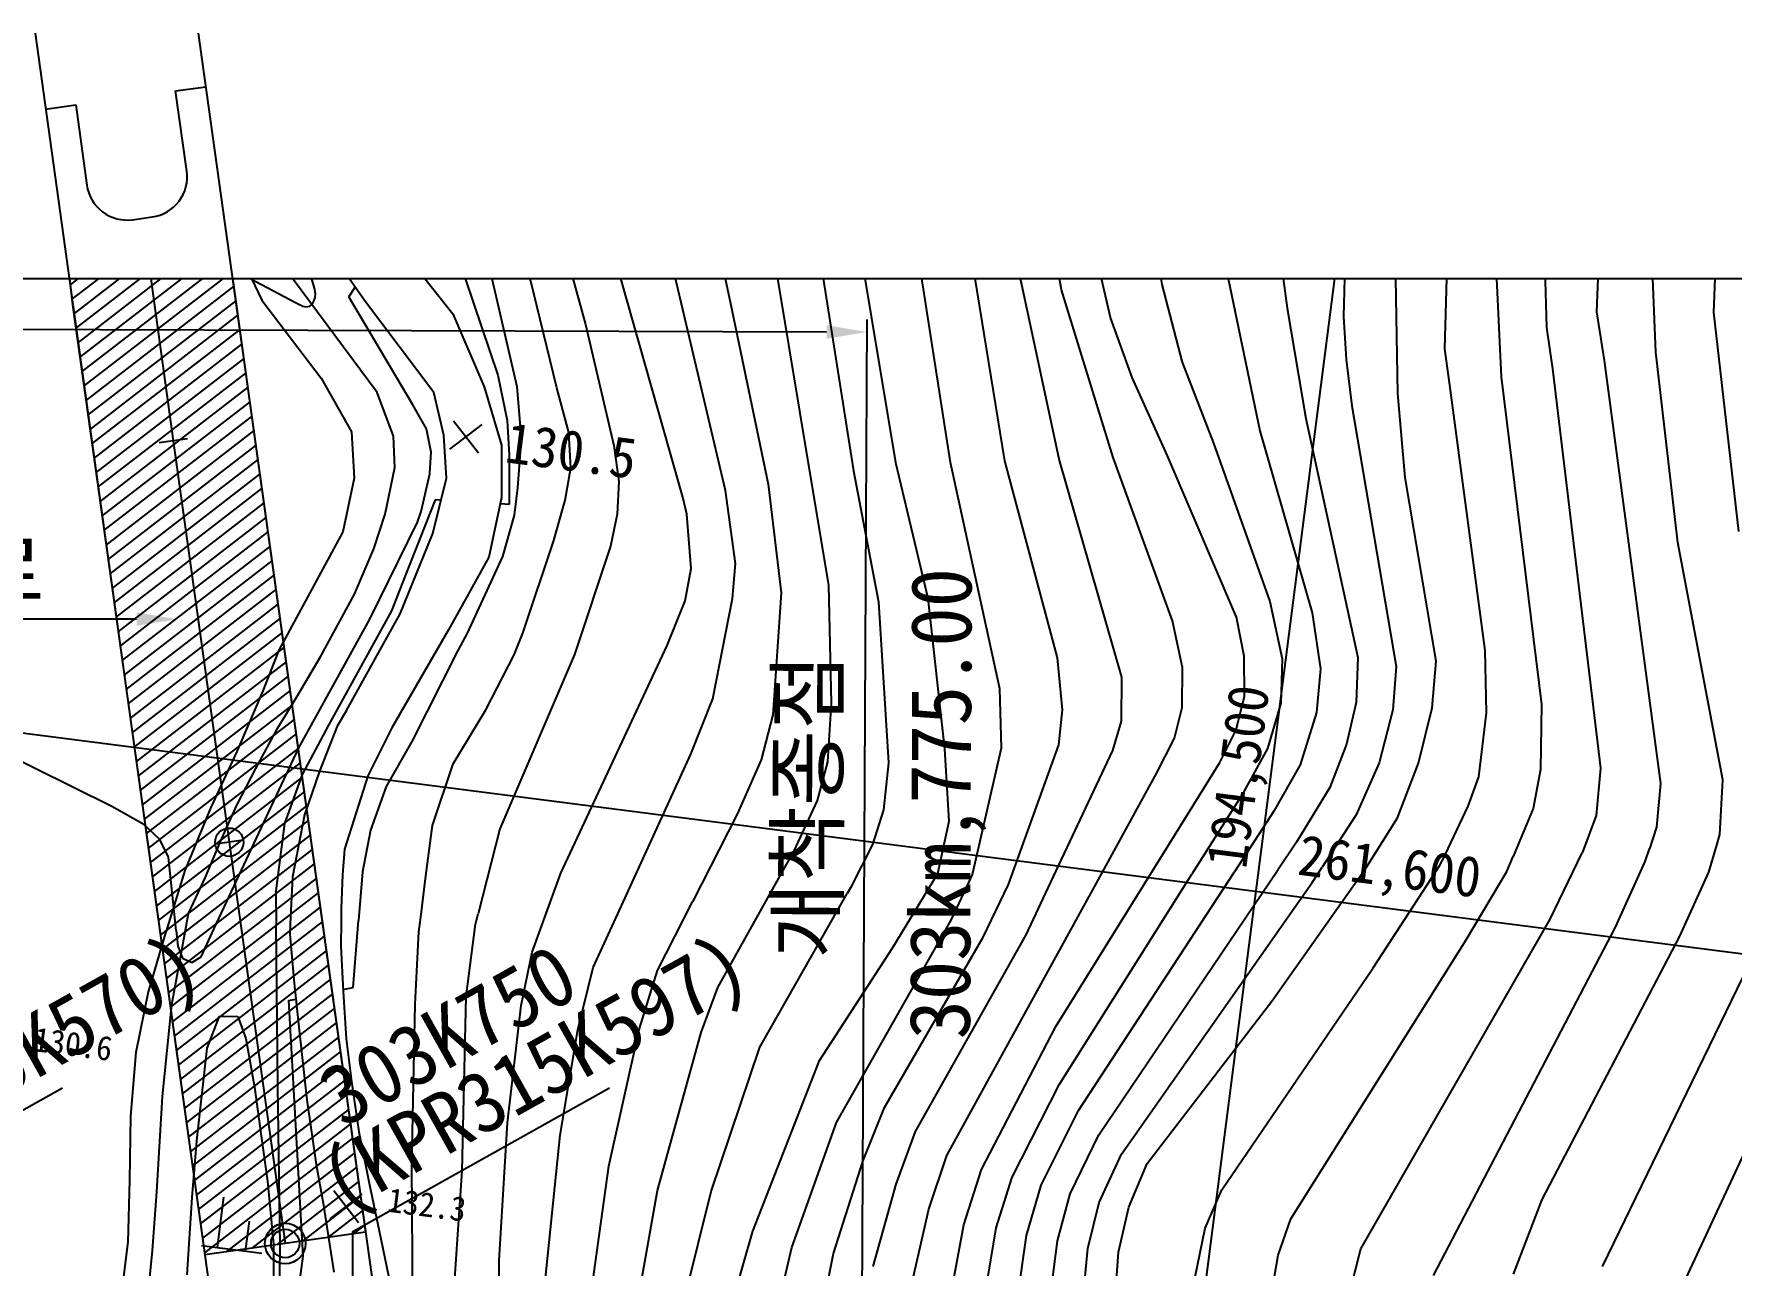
# Model space of a CAD drawing. Header units: millimetres. Extents: x 5990 to 6786, y 1103 to 1809.
# Drawn here: x 6209.6 to 6293.4, y 1508.8 to 1569.6 of the extents above; entities that cross this region are included whole.
import ezdxf
from ezdxf.xclip import XClip

# ---------------------------------------------------------------- set-up
doc = ezdxf.new("R2010")
doc.units = ezdxf.units.MM
doc.header["$LTSCALE"] = 10
doc.header["$MEASUREMENT"] = 0
doc.header["$XCLIPFRAME"] = 2
doc.layers.add('TX-PAPR', color=2, linetype='Continuous', plot=False)
doc.layers.add('TZ-BASE', color=253, linetype='Continuous')
doc.styles.add('HANA', font='GulimChe.ttf')
doc.styles.get("Standard").update_dxf_attribs({"font": 'GulimChe.ttf'})

# ---------------------------------------------------------------- blocks, each defined once
blk = doc.blocks.new('JD-FJFJ6DGDH3')
at = {"layer": 'TZ-BASE'}
for p, q in [((166.333, -175), (211.534, 176.755)), ((162.402, 102.949, 137), (168.632, 73.765, 137)), ((169.276, 99.773, 139), (174.707, 65.501, 139)), ((179.492, 65.91, 141), (174.09, 100.503, 141)), ((182.171, 65.994, 142), (176.856, 98.934, 142)), ((172.601, 65.175, 138), (167.651, 94.993, 138)), ((160.07, 69.6, 133), (156.35, 84.874, 133)), ((168.39, 64.524, 136), (163.503, 85.279, 136)), ((147.995, 74.913, 129), (144.303, 83.911, 129)), ((176.812, 65.826, 140), (173.714, 84.341, 140)), ((154.879, 83.628, 132), (158.081, 69.669, 132)), ((166.284, 64.198, 135), (160.756, 83.71, 135)), ((141.792, 81.79, 130.017), (145.499, 73.925, 130.017)), ((159.502, 79.86, 134), (161.485, 72.729, 134)), ((150.574, 73.916, 129.038), (147.082, 78.936, 129.038)), ((211.591, 79.256, 154), (211.377, 73.35, 154)), ((184.969, 74.43, 144), (184.473, 77.393, 144)), ((189.457, 77.75, 146), (189.923, 74.697, 146)), ((208.993, 77.894, 153), (208.849, 74.885, 153)), ((217.178, 73.326, 156), (217.327, 77.564, 156)), ((152.3, 76.6, 131.817), (154.924, 73.258, 131.817)), ((184.85, 66.077, 143), (182.53, 76.968, 143)), ((192.825, 76.792, 147), (194.754, 67.476, 147)), ((195.735, 76.35, 148), (196.115, 73.537, 148)), ((198.987, 76.472, 149), (198.893, 73.113, 149)), ((143.883, 75.546, 129), (147.17, 73.816, 129)), ((155.252, 75.838, 131), (157.153, 70.225, 131)), ((187.399, 73.068, 145), (186.765, 75.809, 145)), ((201.572, 69.322, 150), (201.463, 75.882, 150)), ((204.01, 75.871, 151), (203.875, 71.528, 151)), ((151.195, 69.371, 127.43), (147.002, 75.024, 127.43)), ((148.101, 74.517, 129), (147.995, 74.913, 129)), ((149.793, 74.096, 130), (150.115, 74.576, 130)), ((189.923, 74.697, 146), (190.909, 70.914, 146)), ((206.443, 75.013, 152), (206.667, 70.135, 152)), ((208.849, 74.885, 153), (208.915, 72.576, 153)), ((214.31, 71.354, 155), (214.142, 75.287, 155)), ((145.499, 73.925, 130.017), (148.435, 70.079, 130.017)), ((147.17, 73.816, 129), (147.528, 73.633, 129)), ((147.947, 73.696, 129), (148.015, 73.776, 129)), ((148.015, 73.776, 129), (148.077, 73.875, 129)), ((148.077, 73.875, 129), (148.131, 74.064, 129)), ((148.145, 74.248, 129), (148.101, 74.517, 129)), ((148.131, 74.064, 129), (148.145, 74.248, 129)), ((152.964, 68.757, 130), (149.793, 74.096, 130)), ((153.995, 69.376, 129.038), (150.574, 73.916, 129.038)), ((168.632, 73.765, 137), (170.495, 64.85, 137)), ((187.53, 66.161, 144), (184.969, 74.43, 144)), ((147.528, 73.633, 129), (147.681, 73.604, 129)), ((147.681, 73.604, 129), (147.88, 73.637, 129)), ((147.88, 73.637, 129), (147.947, 73.696, 129)), ((154.924, 73.258, 131.817), (156.475, 69.649, 131.817)), ((174.999, -0.28), (175.379, 72.973)), ((188.464, 70.114, 145), (187.399, 73.068, 145)), ((196.115, 73.537, 148), (197.027, 68.091, 148)), ((198.893, 73.113, 149), (199.027, 71.006, 149)), ((211.377, 73.35, 154), (211.762, 70.948, 154)), ((217.441, 71.014, 156), (217.178, 73.326, 156)), ((161.485, 72.729, 134), (162.875, 66.752, 134)), ((208.915, 72.576, 153), (209.215, 70.542, 153)), ((203.875, 71.528, 151), (204.12, 69.729, 151)), ((215.396, 61.968, 155), (214.31, 71.354, 155)), ((190.909, 70.914, 146), (190.949, 70.809, 146)), ((190.949, 70.809, 146), (192.482, 66.86, 146)), ((199.027, 71.006, 149), (199.299, 68.707, 149)), ((209.215, 70.542, 153), (211.575, 50.83, 153)), ((211.762, 70.948, 154), (214.536, 50.076, 154)), ((218.41, 62.508, 156), (217.441, 71.014, 156)), ((148.435, 70.079, 130.017), (149.927, 67.432, 130.017)), ((156.475, 69.649, 131.817), (157.339, 66.762, 131.817)), ((157.153, 70.225, 131), (157.614, 67.981, 131)), ((158.081, 69.669, 132), (158.31, 67.08, 132)), ((160.662, 67.402, 133), (160.07, 69.6, 133)), ((190.209, 66.244, 145), (188.464, 70.114, 145)), ((204.12, 69.729, 151), (205.871, 56.63, 151)), ((206.667, 70.135, 152), (208.664, 53.962, 152)), ((152, 67.211, 128.938), (151.195, 69.371, 128.938)), ((153.623, 67.576, 130), (152.964, 68.757, 130)), ((154.488, 67.271, 129.038), (153.995, 69.376, 129.038)), ((199.299, 68.707, 149), (201.499, 55.838, 149)), ((201.928, 65.175, 150), (201.572, 69.322, 150)), ((154.97, 67.969, 130.465), (156.192, 66.386, 130.465)), ((157.614, 67.981, 131), (157.708, 66.283, 131)), ((197.027, 68.091, 148), (199.607, 56.282, 148)), ((149.927, 67.432, 130.017), (150.068, 65.146, 130.017)), ((152.07, 65.661, 128.938), (152, 67.211, 128.938)), ((153.869, 66.42, 130), (153.623, 67.576, 130)), ((154.619, 65.145, 129.038), (154.488, 67.271, 129.038)), ((154.79, 66.566, 130.465), (156.373, 67.789, 130.465)), ((158.31, 67.08, 132), (158.125, 64.669, 132)), ((160.748, 65.643, 133), (160.662, 67.402, 133)), ((194.754, 67.476, 147), (197.349, 58.485, 147)), ((153.802, 65.382, 130), (153.869, 66.42, 130)), ((157.339, 66.762, 131.817), (157.336, 64.185, 131.817)), ((157.708, 66.283, 131), (157.707, 63.848, 131)), ((162.875, 66.752, 134), (163.118, 64.968, 134)), ((193.606, 58.281, 145), (190.209, 66.244, 145)), ((192.482, 66.86, 146), (195.25, 59.052, 146)), ((151.598, 63.357, 128.938), (152.07, 65.661, 128.938)), ((153.362, 63.5, 130), (153.796, 65.357, 130)), ((153.796, 65.357, 130), (153.802, 65.382, 130)), ((160.481, 64.054, 133), (160.748, 65.643, 133)), ((174.707, 65.501, 139), (175.94, 59.034, 139)), ((178.398, 59.198, 140), (176.812, 65.826, 140)), ((181.932, 54.734, 141), (179.492, 65.91, 141)), ((184.781, 56.267, 142), (182.171, 65.994, 142)), ((187.946, 55.325, 143), (184.85, 66.077, 143)), ((190.452, 58.098, 144), (187.53, 66.161, 144)), ((150.068, 65.146, 130.017), (149.508, 62.493, 130.017)), ((153.943, 62.405, 129.038), (154.619, 65.145, 129.038)), ((158.125, 64.669, 132), (157.951, 63.318, 132)), ((163.118, 64.968, 134), (163.046, 63.359, 134)), ((168.874, 60.933, 136), (168.39, 64.524, 136)), ((170.495, 64.85, 137), (171.133, 59.487, 137)), ((173.489, 59.86, 138), (172.601, 65.175, 138)), ((203.464, 56.11, 150), (201.928, 65.175, 150)), ((154.051, 64.068, 131), (152.571, 60.326, 131)), ((154.349, 64.051, 131), (154.051, 64.068, 131)), ((157.336, 64.185, 131.817), (156.712, 61.247, 131.817)), ((157.707, 63.848, 131), (157.27, 63.875, 131)), ((159.914, 62.067, 133), (160.481, 64.054, 133)), ((166.485, 63.357, 135), (166.284, 64.198, 135)), ((150.832, 58.181, 130), (153.185, 62.961, 130)), ((151.024, 61.654, 128.938), (151.598, 63.357, 128.938)), ((153.185, 62.961, 130), (153.362, 63.5, 130)), ((157.951, 63.318, 132), (157.376, 61.269, 132)), ((163.046, 63.359, 134), (162.709, 61.785, 134)), ((166.695, 60.675, 135), (166.485, 63.357, 135)), ((149.508, 62.493, 130.017), (146.343, 56.643, 130.017)), ((152.335, 58.44, 129.038), (153.943, 62.405, 129.038)), ((158.379, 57.485, 133), (159.914, 62.067, 133)), ((150.076, 59.412, 128.938), (151.024, 61.654, 128.938)), ((156.712, 61.247, 131.817), (154.719, 57.661, 131.817)), ((157.376, 61.269, 132), (155.636, 57.486, 132)), ((162.709, 61.785, 134), (160.94, 56.438, 134)), ((217.614, 50.255, 155), (215.396, 61.968, 155)), ((152.571, 60.326, 131), (151.911, 58.598, 131)), ((166.405, 59.088, 135), (166.695, 60.675, 135)), ((168.73, 59.199, 136), (168.874, 60.933, 136)), ((171.133, 59.487, 137), (170.731, 53.465, 137)), ((173.628, 54.041, 138), (173.489, 59.86, 138)), ((80, 59.468), (700, -20.203)), ((148.41, 56.36, 128.938), (150.076, 59.412, 128.938)), ((165.51, 56.873, 135), (166.405, 59.088, 135)), ((167.757, 54.255, 136), (168.73, 59.199, 136)), ((175.94, 59.034, 139), (176.437, 51.093, 139)), ((179.218, 51.781, 140), (178.398, 59.198, 140)), ((195.25, 59.052, 146), (195.858, 56.214, 146)), ((147.335, 51.821, 130), (150.832, 58.181, 130)), ((151.911, 58.598, 131), (148.794, 52.951, 131)), ((149.674, 53.664, 129.038), (152.335, 58.44, 129.038)), ((190.938, 55.802, 144), (190.452, 58.098, 144)), ((193.994, 56.361, 145), (193.606, 58.281, 145)), ((197.349, 58.485, 147), (197.748, 55.731, 147)), ((154.719, 57.661, 131.817), (151.918, 52.816, 131.817)), ((155.636, 57.486, 132), (155.175, 56.631, 132)), ((157.96, 56.414, 133), (158.379, 57.485, 133)), ((146.343, 56.643, 129.23), (145.519, 54.566, 129.23)), ((147.223, 54.352, 128.938), (148.41, 56.36, 128.938)), ((155.175, 56.631, 132), (152.91, 52.141, 132)), ((156.558, 53.711, 133), (157.96, 56.414, 133)), ((160.94, 56.438, 134), (157.257, 47.823, 134)), ((160.254, 45.647, 135), (165.51, 56.873, 135)), ((185.023, 53.705, 142), (184.781, 56.267, 142)), ((194.004, 54.373, 145), (193.994, 56.361, 145)), ((195.858, 56.214, 146), (195.794, 54.032, 146)), ((199.607, 56.282, 148), (199.519, 54.063, 148)), ((205.871, 56.63, 151), (205.933, 53.554, 151)), ((187.939, 53.139, 143), (187.946, 55.325, 143)), ((190.93, 53.815, 144), (190.938, 55.802, 144)), ((197.748, 55.731, 147), (197.565, 53.566, 147)), ((201.499, 55.838, 149), (201.329, 53.705, 149)), ((203.271, 53.796, 150), (203.464, 56.11, 150)), ((145.519, 54.566, 129.23), (144.274, 51.652, 129.23)), ((182.011, 51.834, 141), (181.932, 54.734, 141)), ((146.301, 52.809, 128.938), (147.223, 54.352, 128.938)), ((149.674, 53.664, 136.968), (149.225, 52.894, 136.968)), ((154.948, 51.035, 133), (156.558, 53.711, 133)), ((166.681, 51.52, 136), (167.757, 54.255, 136)), ((173.44, 51.137, 138), (173.628, 54.041, 138)), ((184.847, 51.981, 142), (185.023, 53.705, 142)), ((190.555, 52.298, 144), (190.93, 53.815, 144)), ((193.598, 52.717, 145), (194.004, 54.373, 145)), ((195.794, 54.032, 146), (195.142, 51.788, 146)), ((199.519, 54.063, 148), (199.044, 52.013, 148)), ((201.329, 53.705, 149), (200.652, 51.087, 149)), ((202.589, 51.067, 150), (203.271, 53.796, 150)), ((208.664, 53.962, 152), (208.609, 50.755, 152)), ((138.093, 48.927, 130), (130.043, 52.936, 130)), ((145.203, 50.807, 128.938), (146.301, 52.809, 128.938)), ((148.794, 52.951, 131), (147.496, 50.516, 131)), ((149.225, 52.894, 136.968), (148.343, 50.677, 136.968)), ((151.918, 52.816, 131.817), (150.734, 50.448, 131.817)), ((170.731, 53.465, 137), (170.145, 51.236, 137)), ((187.506, 51.696, 143), (187.939, 53.139, 143)), ((197.565, 53.566, 147), (196.758, 50.99, 147)), ((205.933, 53.554, 151), (205.552, 50.4, 151)), ((152.91, 52.141, 132), (151.639, 49.913, 132)), ((182.355, 45.085, 142), (184.847, 51.981, 142)), ((189.683, 50.599, 144), (190.555, 52.298, 144)), ((192.788, 51.104, 145), (193.598, 52.717, 145)), ((199.044, 52.013, 148), (198.212, 49.869, 148)), ((144.274, 51.652, 129.23), (142.976, 48.849, 129.23)), ((143.157, 42.914, 130), (147.335, 51.821, 130)), ((163.253, 44.027, 136), (166.681, 51.52, 136)), ((170.145, 51.236, 137), (168.965, 48.553, 137)), ((172.925, 49.235, 138), (173.44, 51.137, 138)), ((179.424, 48.21, 140), (179.218, 51.781, 140)), ((180.581, 45.575, 141), (182.011, 51.834, 141)), ((184.452, 45.201, 143), (187.506, 51.696, 143)), ((189.283, 45.468, 145), (192.788, 51.104, 145)), ((195.142, 51.788, 146), (193.866, 49.489, 146)), ((144.275, 48.993, 128.938), (145.203, 50.807, 128.938)), ((147.496, 50.516, 131), (146.623, 48.097, 131)), ((148.343, 50.677, 136.968), (147.615, 48.517, 136.968)), ((150.734, 50.448, 131.817), (149.587, 46.831, 131.817)), ((153.925, 48.002, 133), (154.948, 51.035, 133)), ((176.437, 51.093, 139), (176.194, 48.771, 139)), ((186.793, 45.33, 144), (189.683, 50.599, 144)), ((196.758, 50.99, 147), (195.46, 48.695, 147)), ((200.652, 51.087, 149), (199.522, 48.523, 149)), ((201.556, 48.366, 150), (202.589, 51.067, 150)), ((205.552, 50.4, 151), (205.035, 48.942, 151)), ((208.609, 50.755, 152), (208.26, 48.829, 152)), ((211.575, 50.83, 153), (211.355, 48.492, 153)), ((151.639, 49.913, 132), (150.87, 47.762, 132)), ((193.866, 49.489, 146), (191.404, 45.586, 146)), ((198.212, 49.869, 148), (196.573, 47.169, 148)), ((214.536, 50.076, 154), (214.345, 47.912, 154)), ((217.462, 47.546, 155), (217.614, 50.255, 155)), ((139.68, 48.038, 130), (138.093, 48.927, 130)), ((142.976, 48.849, 129.23), (141.695, 45.775, 129.23)), ((143.457, 47.209, 128.938), (144.275, 48.993, 128.938)), ((171.772, 46.742, 138), (172.925, 49.235, 138)), ((176.194, 48.771, 139), (175.636, 47.061, 139)), ((195.46, 48.695, 147), (193.505, 45.702, 147)), ((205.035, 48.942, 151), (203.764, 46.27, 151)), ((208.26, 48.829, 152), (207.264, 46.464, 152)), ((140.469, 47.3, 130), (139.68, 48.038, 130)), ((146.623, 48.097, 131), (146.196, 44.776, 131)), ((147.615, 48.517, 136.968), (147.009, 45.46, 136.968)), ((150.87, 47.762, 132), (150.465, 45.705, 132)), ((153.605, 45.512, 133), (153.925, 48.002, 133)), ((157.257, 47.823, 134), (156.178, 43.635, 134)), ((168.965, 48.553, 137), (166.756, 44.221, 137)), ((178.87, 45.622, 140), (179.424, 48.21, 140)), ((199.522, 48.523, 149), (197.842, 45.942, 149)), ((200.112, 46.068, 150), (201.556, 48.366, 150)), ((211.355, 48.492, 153), (210.682, 46.676, 153)), ((214.345, 47.912, 154), (213.99, 46.836, 154)), ((140.895, 46.434, 130), (140.469, 47.3, 130)), ((142.728, 45.452, 128.938), (143.457, 47.209, 128.938)), ((175.636, 47.061, 139), (174.55, 44.915, 139)), ((196.573, 47.169, 148), (195.662, 45.821, 148)), ((216.931, 45.692, 155), (217.312, 47.02, 155)), ((217.312, 47.02, 155), (217.462, 47.546, 155)), ((141.279, 42.81, 130), (140.895, 46.434, 130)), ((149.587, 46.831, 211.023), (149.482, 45.563, 211.023)), ((170.484, 44.427, 138), (171.772, 46.742, 138)), ((203.665, 46.061, 151), (203.764, 46.27, 151)), ((206.951, 45.722, 152), (207.264, 46.464, 152)), ((209.095, 43.375, 153), (210.671, 46.652, 153)), ((210.682, 46.676, 153), (210.671, 46.652, 153)), ((212.312, 42.975, 154), (213.787, 46.22, 154)), ((213.787, 46.22, 154), (213.99, 46.836, 154)), ((141.695, 45.775, 129.23), (140.777, 42.783, 129.23)), ((141.889, 43.646, 128.938), (142.728, 45.452, 128.938)), ((147.009, 45.46, 136.968), (146.905, 43.122, 136.968)), ((149.482, 45.563, 211.023), (149.424, 43.891, 211.023)), ((150.465, 45.705, 132), (150.275, 43.309, 132)), ((153.344, 43.478, 133), (153.605, 45.512, 133)), ((159.601, 43.825, 135), (160.254, 45.647, 135)), ((178.41, 44.866, 140), (178.87, 45.622, 140)), ((179.319, 31.707, 144), (186.793, 45.33, 144)), ((180.299, 44.971, 141), (180.581, 45.575, 141)), ((184.687, 38.077, 145), (189.283, 45.468, 145)), ((184.869, 35.228, 146), (191.404, 45.586, 146)), ((185.815, 33.927, 147), (193.505, 45.702, 147)), ((186.808, 32.728, 148), (195.662, 45.821, 148)), ((195.353, 39.329, 150), (200.065, 45.993, 150)), ((197.346, 45.18, 149), (197.842, 45.942, 149)), ((200.065, 45.993, 150), (200.112, 46.068, 150)), ((200.36, 40.971, 151), (203.665, 46.061, 151)), ((204.943, 42.348, 152), (206.951, 45.722, 152)), ((215.484, 42.537, 155), (216.931, 45.692, 155)), ((146.196, 44.776, 131), (146.213, 43.084, 131)), ((168.018, 39.995, 138), (170.484, 44.427, 138)), ((170.089, 37.053, 139), (174.396, 44.644, 139)), ((174.55, 44.915, 139), (174.396, 44.644, 139)), ((176.622, 41.923, 140), (178.41, 44.866, 140)), ((179.533, 43.328, 141), (180.299, 44.971, 141)), ((181.111, 42.488, 142), (182.344, 45.052, 142)), ((182.344, 45.052, 142), (182.355, 45.085, 142)), ((183.227, 42.597, 143), (184.452, 45.201, 143)), ((187.931, 31.768, 149), (197.346, 45.18, 149)), ((141.738, 42.836, 128.938), (141.889, 43.646, 128.938)), ((149.424, 43.891, 211.023), (149.415, 43.261, 211.023)), ((156.048, 43.131, 134), (156.178, 43.635, 134)), ((158.852, 41.74, 135), (159.601, 43.825, 135)), ((161.86, 40.981, 136), (163.253, 44.027, 136)), ((165.028, 40.832, 137), (166.756, 44.221, 137)), ((140.777, 42.783, 129.23), (140.751, 42.699, 129.23)), ((141.053, 39.156, 128.938), (141.738, 42.836, 128.938)), ((141.279, 42.81, 130), (141.361, 42.035, 130)), ((142.502, 41.519, 130), (143.157, 42.914, 130)), ((146.293, 35.13, 131), (146.213, 43.084, 131)), ((146.905, 43.122, 136.968), (146.884, 42.636, 136.968)), ((149.415, 43.261, 211.023), (149.399, 42.042, 211.023)), ((150.013, 39.997, 132), (150.275, 43.309, 132)), ((153.073, 39.181, 133), (153.25, 42.745, 133)), ((153.25, 42.745, 133), (153.344, 43.478, 133)), ((155.589, 39.555, 134), (156.048, 43.131, 134)), ((173.865, 33.336, 141), (179.533, 43.328, 141)), ((199.754, 27.097, 153), (209.095, 43.375, 153)), ((203.337, 25.785, 154), (212.312, 42.975, 154)), ((140.751, 42.699, 129.23), (139.888, 39.785, 129.23)), ((141.361, 42.035, 130), (141.585, 41.444, 130)), ((146.884, 42.636, 136.968), (147.096, 40.215, 136.968)), ((149.399, 42.042, 211.023), (149.51, 39.795, 211.023)), ((173.031, 36.403, 140), (176.622, 41.923, 140)), ((176.235, 34.077, 142), (181.111, 42.488, 142)), ((177.767, 32.89, 143), (183.227, 42.597, 143)), ((196.298, 28.571, 152), (204.943, 42.348, 152)), ((208.692, 29.526, 155), (215.484, 42.537, 155)), ((141.585, 41.444, 130), (142.051, 41.238, 130)), ((142.051, 41.238, 130), (142.502, 41.519, 130)), ((158.303, 39.114, 135), (158.852, 41.74, 135)), ((147.096, 40.215, 136.968), (147.347, 37.886, 136.968)), ((161.101, 37.913, 136), (161.86, 40.981, 136)), ((164.148, 37.967, 137), (165.028, 40.832, 137)), ((192.881, 30.006, 151), (200.36, 40.971, 151)), ((211.67, 26.222, 156), (218.61, 40.521, 156)), ((139.888, 39.785, 129.23), (139.278, 36.797, 129.23)), ((146.835, 39.35, 132), (147.182, 39.421, 132)), ((149.505, 39.893, 132), (150.013, 39.997, 132)), ((149.51, 39.795, 211.023), (149.672, 37.461, 211.023)), ((155.392, 30.946, 134), (155.589, 39.555, 134)), ((167.184, 37.782, 138), (168.018, 39.995, 138)), ((140.601, 34.622, 128.938), (141.053, 39.156, 128.938)), ((142.803, 37.007, 131.3), (143.408, 38.576, 131.3)), ((143.408, 38.576, 131.3), (144.311, 38.562, 131.3)), ((144.311, 38.562, 131.3), (144.713, 37.481, 131.3)), ((147.536, 26.743, 132), (146.835, 39.35, 132)), ((152.899, 31.258, 133), (153.073, 39.181, 133)), ((157.63, 33.311, 135), (158.303, 39.114, 135)), ((189.205, 31.316, 150), (195.353, 39.329, 150)), ((147.347, 37.886, 136.968), (147.732, 34.461, 136.968)), ((160.222, 32.712, 136), (161.101, 37.913, 136)), ((162.624, 31.187, 137), (164.148, 37.967, 137)), ((165.028, 29.98, 138), (167.184, 37.782, 138)), ((181.018, 31.016, 145), (184.687, 38.077, 145)), ((215.204, 24.368, 157), (221.725, 38.385, 157)), ((142.288, 32.424, 131.3), (142.803, 37.007, 131.3)), ((144.713, 37.481, 131.3), (145.149, 35.073, 131.3)), ((149.672, 37.461, 211.023), (149.932, 35.359, 211.023)), ((167.689, 29.927, 139), (170.089, 37.053, 139)), ((139.278, 36.797, 129.23), (139.014, 33.649, 129.23)), ((169.731, 27.965, 140), (173.031, 36.403, 140)), ((149.932, 35.359, 211.023), (150.283, 32.878, 211.023)), ((182.532, 30.637, 146), (184.869, 35.228, 146)), ((140.318, 29.918, 128.938), (140.601, 34.622, 128.938)), ((145.149, 35.073, 131.3), (145.473, 32.681, 131.3)), ((146.404, 27.241, 131), (146.293, 35.13, 131)), ((147.732, 34.461, 136.968), (148.193, 31.266, 136.968)), ((139.014, 33.649, 129.23), (138.978, 30.491, 129.23)), ((175.189, 31.457, 142), (176.235, 34.077, 142)), ((183.972, 30.233, 147), (185.815, 33.927, 147)), ((145.473, 32.681, 131.3), (145.785, 30.446, 131.3)), ((150.283, 32.878, 211.023), (150.822, 30.251, 211.023)), ((157.217, 26.523, 135), (157.63, 33.311, 135)), ((159.49, 25.479, 136), (160.222, 32.712, 136)), ((171.67, 27.165, 141), (173.865, 33.336, 141)), ((176.808, 30.296, 143), (177.767, 32.89, 143)), ((185.406, 29.819, 148), (186.808, 32.728, 148)), ((142.07, 29.639, 131.3), (142.288, 32.424, 131.3)), ((148.193, 31.266, 136.968), (148.533, 29.348, 136.968)), ((152.973, 22.529, 133), (152.899, 31.258, 133)), ((161.625, 23.909, 137), (162.624, 31.187, 137)), ((173.713, 26.865, 142), (175.189, 31.457, 142)), ((178.43, 29.058, 144), (179.319, 31.707, 144)), ((180.151, 28.287, 145), (181.018, 31.016, 145)), ((186.832, 29.393, 149), (187.931, 31.768, 149)), ((188.292, 29.149, 150), (189.205, 31.316, 150)), ((138.978, 30.491, 129.23), (138.89, 27.422, 129.23)), ((145.785, 30.446, 131.3), (146.084, 27.332, 131.3)), ((150.822, 30.251, 211.023), (151.296, 27.981, 211.023)), ((154.862, 23.288, 134), (155.392, 30.946, 134)), ((175.67, 26.233, 143), (176.808, 30.296, 143)), ((181.743, 28.134, 146), (182.532, 30.637, 146)), ((183.243, 27.75, 147), (183.972, 30.233, 147)), ((140.108, 27.021, 128.938), (140.318, 29.918, 128.938)), ((141.825, 25.816, 131.3), (142.07, 29.639, 131.3)), ((143.314, 27.162, 131.12), (143.633, 29.641, 131.12)), ((148.533, 29.348, 136.968), (149.05, 25.954, 136.968)), ((148.878, 28.58, 132.3), (150.46, 29.802, 132.3)), ((149.058, 29.983, 132.3), (150.28, 28.4, 132.3)), ((163.675, 22.316, 138), (165.028, 29.98, 138)), ((166.389, 24.704, 139), (167.689, 29.927, 139)), ((184.769, 27.492, 148), (185.406, 29.819, 148)), ((186.271, 27.114, 149), (186.832, 29.393, 149)), ((192.056, 28.116, 151), (192.881, 30.006, 151)), ((207.281, 25.851, 155), (208.692, 29.526, 155)), ((177.643, 25.666, 144), (178.43, 29.058, 144)), ((187.787, 26.926, 150), (188.292, 29.149, 150)), ((195.667, 26.786, 152), (196.298, 28.571, 152)), ((144.703, 26.983, 131.12), (144.894, 28.471, 131.12)), ((151.296, 27.981, 211.023), (151.834, 25.376, 211.023)), ((167.717, 20.912, 140), (169.731, 27.965, 140)), ((179.564, 25.086, 145), (180.151, 28.287, 145)), ((181.203, 24.857, 146), (181.743, 28.134, 146)), ((182.811, 24.743, 147), (183.243, 27.75, 147)), ((191.567, 25.711, 151), (192.056, 28.116, 151)), ((138.89, 27.422, 129.23), (138.475, 24.174, 129.23)), ((139.925, 25.184, 128.938), (140.108, 27.021, 128.938)), ((142.521, 27.264, 131.12), (145.496, 26.881, 131.12)), ((146.084, 27.332, 131.3), (146.081, 23.613, 131.3)), ((146.366, 23.659, 131), (146.404, 27.241, 131)), ((170.248, 21.233, 141), (171.67, 27.165, 141)), ((172.576, 21.234, 142), (173.713, 26.865, 142)), ((184.419, 24.656, 148), (184.769, 27.492, 148)), ((186.021, 24.515, 149), (186.271, 27.114, 149)), ((187.605, 24.377, 150), (187.787, 26.926, 150)), ((199.221, 25.033, 153), (199.754, 27.097, 153)), ((147.172, 23.907, 132), (147.536, 26.743, 132)), ((157.135, 18.058, 135), (157.217, 26.523, 135)), ((195.326, 24.77, 152), (195.667, 26.786, 152))]:
    blk.add_line(p, q, dxfattribs=at)
at = {"layer": 'TZ-BASE', "linetype": 'Continuous'}
for p, q in [((136.069, 74.705), (143.756, 80.641)), ((136.165, 73.989), (143.765, 79.858)), ((136.26, 73.273), (143.773, 79.075)), ((136.355, 72.557), (143.782, 78.292)), ((136.451, 71.841), (143.79, 77.509)), ((143.793, 77.266), (144.081, 74.802)), ((135.828, 76.513), (136.158, 73.697)), ((136.546, 71.125), (143.858, 76.771)), ((139.811, 76.89), (140.119, 74.249)), ((136.641, 70.409), (143.951, 76.054)), ((136.737, 69.693), (144.045, 75.336)), ((136.832, 68.977), (144.138, 74.619)), ((144.081, 74.802), (145.095, 67.531)), ((136.927, 68.261), (144.232, 73.901)), ((140.119, 74.249), (141.133, 66.978)), ((136.158, 73.697), (137.172, 66.426)), ((137.023, 67.544), (144.325, 73.184)), ((137.118, 66.828), (144.419, 72.466)), ((137.215, 66.114), (144.512, 71.749)), ((137.315, 65.401), (144.607, 71.032)), ((137.414, 64.688), (144.707, 70.32)), ((137.513, 63.975), (144.808, 69.608)), ((137.613, 63.262), (144.908, 68.896)), ((137.712, 62.549), (145.008, 68.184)), ((137.812, 61.836), (145.108, 67.471)), ((141.827, 67.075), (140.44, 66.882)), ((145.095, 67.531), (146.476, 57.626)), ((137.172, 66.426), (138.553, 56.522)), ((137.911, 61.123), (145.209, 66.759)), ((141.133, 66.978), (142.514, 57.074)), ((138.01, 60.41), (145.309, 66.047)), ((138.11, 59.698), (145.409, 65.335)), ((138.209, 58.985), (145.51, 64.622)), ((138.309, 58.272), (145.61, 63.91)), ((138.408, 57.559), (145.71, 63.198)), ((138.507, 56.846), (145.811, 62.486)), ((138.607, 56.133), (145.911, 61.774)), ((138.706, 55.42), (146.011, 61.061)), ((138.806, 54.707), (146.111, 60.349)), ((138.905, 53.994), (146.212, 59.637)), ((139.004, 53.281), (146.312, 58.925)), ((139.318, 58.179), (103.417, 58.179)), ((139.104, 52.568), (146.412, 58.213)), ((139.203, 51.856), (146.513, 57.5)), ((142.514, 57.074), (143.895, 47.17)), ((146.476, 57.626), (147.857, 47.722)), ((138.553, 56.522), (139.934, 46.617)), ((139.303, 51.143), (146.613, 56.788)), ((139.402, 50.43), (146.713, 56.076)), ((139.502, 49.717), (146.814, 55.364)), ((139.601, 49.004), (146.914, 54.651)), ((139.7, 48.291), (147.014, 53.939)), ((139.8, 47.578), (147.114, 53.227)), ((139.899, 46.865), (147.215, 52.515)), ((139.999, 46.152), (147.315, 51.803)), ((140.098, 45.439), (147.415, 51.09)), ((140.197, 44.727), (147.515, 50.378)), ((140.297, 44.014), (147.614, 49.664)), ((140.396, 43.301), (147.712, 48.951)), ((140.496, 42.588), (147.811, 48.237)), ((140.595, 41.875), (147.91, 47.524)), ((144.589, 47.267), (143.202, 47.073)), ((143.895, 47.17), (145.276, 37.266)), ((147.857, 47.722), (149.238, 37.818)), ((139.934, 46.617), (141.315, 36.713)), ((140.694, 41.162), (148.008, 46.81)), ((140.794, 40.449), (148.107, 46.097)), ((140.893, 39.736), (148.205, 45.383)), ((140.993, 39.023), (148.304, 44.67)), ((141.092, 38.31), (148.403, 43.956)), ((141.191, 37.597), (148.501, 43.242)), ((141.291, 36.885), (148.6, 42.529)), ((141.39, 36.172), (148.698, 41.815)), ((141.49, 35.459), (148.797, 41.102)), ((141.589, 34.746), (148.896, 40.388)), ((141.689, 34.033), (148.994, 39.675)), ((141.788, 33.32), (149.093, 38.961)), ((141.887, 32.607), (149.191, 38.248)), ((149.238, 37.818), (150.619, 27.914)), ((141.987, 31.894), (149.29, 37.534)), ((145.276, 37.266), (146.657, 27.362)), ((141.315, 36.713), (142.696, 26.809)), ((142.086, 31.181), (149.388, 36.821)), ((142.186, 30.468), (149.487, 36.107)), ((142.285, 29.755), (149.586, 35.394)), ((142.384, 29.043), (149.684, 34.68)), ((142.484, 28.33), (149.783, 33.966)), ((142.583, 27.617), (149.881, 33.253)), ((142.683, 26.904), (149.98, 32.539)), ((143.778, 26.96), (150.079, 31.826)), ((145.026, 27.134), (150.177, 31.112)), ((146.274, 27.308), (150.276, 30.399)), ((147.521, 27.482), (150.374, 29.685)), ((148.769, 27.656), (150.473, 28.972)), ((150.619, 27.914), (142.696, 26.809)), ((150.017, 27.83), (150.572, 28.258))]:
    blk.add_line(p, q, dxfattribs=at)
at = {"layer": 'TZ-BASE', "lineweight": -2}
blk.add_line((79.957, 72.685), (173.377, 72.359), dxfattribs=at)
at = {"layer": 'TZ-BASE', "linetype": 'Continuous'}
for centre, radius in [((143.895, 47.17), 0.7), ((146.657, 27.362), 1), ((146.657, 27.362), 0.7)]:
    blk.add_circle(centre, radius, dxfattribs=at)
at = {"layer": 'TZ-BASE'}
blk.add_solid([(173.378, 72.692), (173.376, 72.025), (175.377, 72.352)], dxfattribs=at)
at = {"layer": 'TZ-BASE', "linetype": 'Continuous'}
blk.add_solid([(139.318, 58.512), (141.318, 58.179), (139.318, 57.846)], dxfattribs=at)
at = {"layer": 'TZ-BASE', "style": 'HANA'}
for s, height, rotation, p in [('130.5', 2, 352.67756, (157.437, 65.931, 130.465)), (' 303km,775.00', 3, 89.7997, (180.445, 35.495)), ('개착종점', 3, 89.7997, (173.901, 41.417)), ('194,500', 2, 82.67756, (194.085, 45.804)), ('261,600', 2, 352.67756, (196.567, 45.577)), ('130.6', 1.2, 352.67756, (134.189, 36.864, 130.568)), ('132.3', 1.2, 352.67756, (151.653, 28.936, 132.3))]:
    blk.add_text(s, height=height, rotation=rotation, dxfattribs=at).set_placement(p)
at = {"layer": 'TZ-BASE', "linetype": 'Continuous', "style": 'HANA'}
blk.add_text('중간개착 진입도로', height=3, rotation=360, dxfattribs=at).set_placement((102.711, 59.052, 130.445))

msp = doc.modelspace()

# ---------------------------------------------------------------- linework, layer by layer
at = {"layer": 'TX-PAPR'}
msp.add_lwpolyline([(6075.383, 1557.483), (6775.383, 1557.483), (6775.383, 1407.483), (6075.383, 1407.483), (6075.383, 1557.483)], dxfattribs=at)
at = {"layer": 'TZ-BASE'}
for p, q in [((6209.693, 1569.595), (6220.957, 1488.483)), ((6217.748, 1569.595), (6229.058, 1488.483))]:
    msp.add_line(p, q, dxfattribs=at)
at = {"layer": 'TZ-BASE', "flags": 128}
msp.add_lwpolyline([(6211.7, 1566.05), (6212.25, 1562.089, 0.414377), (6214.507, 1560.383), (6215.48, 1560.519, 0.414214), (6217.184, 1562.776), (6216.632, 1566.737)], format="xyb", dxfattribs=at)
for points in [[(6216.632, 1566.737), (6218.118, 1566.945)], [(6210.214, 1565.843), (6211.7, 1566.05)], [(6198.383, 1494.733), (6198.383, 1510.436), (6211.043, 1517.522)], [(6225.383, 1494.733), (6225.383, 1510.436), (6238.043, 1517.522)]]:
    msp.add_lwpolyline(points, dxfattribs=at)

# ---------------------------------------------------------------- block references
at = {"layer": 'TZ-BASE'}
ref = msp.add_blockref('JD-FJFJ6DGDH3', (6075.383, 1482.483), dxfattribs=at)
XClip(ref).set_block_clipping_path([(0.0000015855, 75), (700.000001584, 74.9999852018), (699.999998416, -75.0000147982), (-0.0000015839, -75)])

# ---------------------------------------------------------------- texts
for s, p in [('(KPR315K570)', (6197.875, 1511.297)), ('(KPR315K597)', (6224.875, 1511.297)), ('303K750', (6224.875, 1515.519))]:
    msp.add_text(s, height=3, rotation=29.23871, dxfattribs=at).set_placement(p)

doc.saveas('drawing.dxf')
